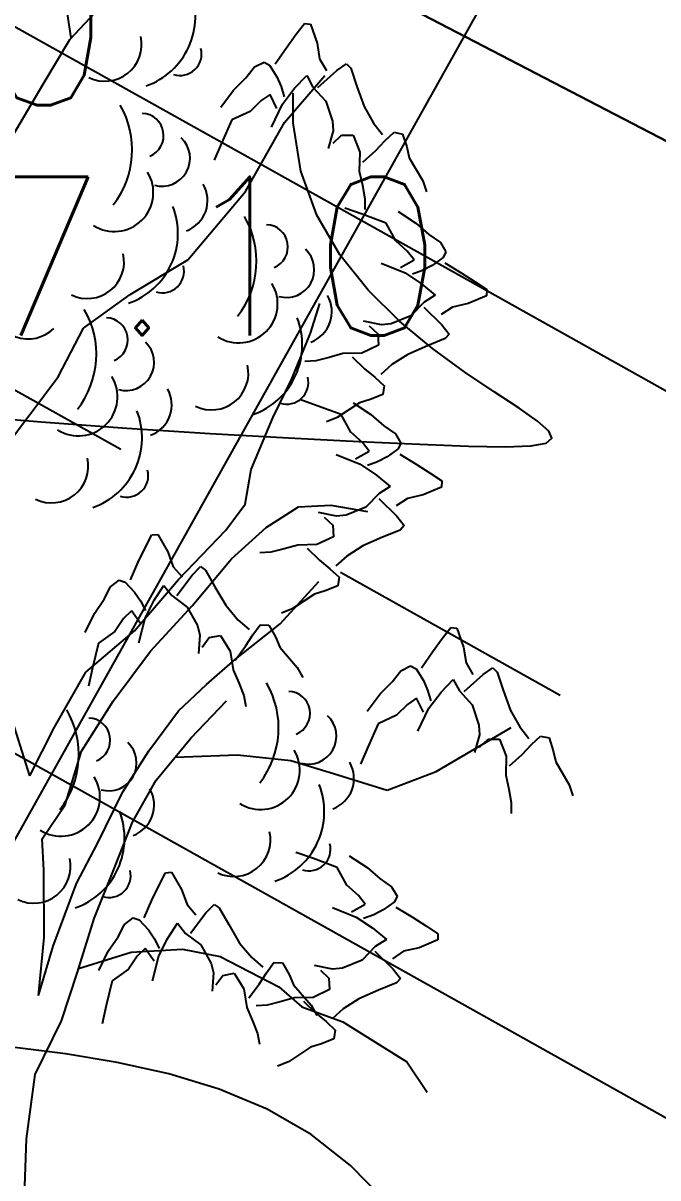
# Model space of a CAD drawing. Header units: millimetres. Extents: x 524954 to 526204, y 9523489 to 9524010.
# Drawn here: x 525272.92 to 525276.93, y 9523722.59 to 9523729.87 of the extents above; entities that cross this region are included whole.
import ezdxf

# ---------------------------------------------------------------- set-up
doc = ezdxf.new("R2010")
doc.units = ezdxf.units.MM
doc.header["$PDMODE"] = 32
doc.header["$PDSIZE"] = 0.5
doc.linetypes.add('ACAD_ISO12W100', pattern=[21, 12, -3, 0, -3, 0, -3])
doc.linetypes.add('AXES2', pattern=[28.575, 19.05, -3.175, 3.175, -3.175])
for name, color, linetype in [('Arbre', 34, 'ACAD_ISO12W100'), ('Bord_Route_Existante', 6, 'Continuous'), ('CN_01_00', 3, 'Continuous'), ('CN_02_00', 4, 'Continuous'), ('Route - Route de la corniche de Brazzaville - Restitution en plan - Axe', 1, 'AXES2'), ('Route - Route de la corniche de Brazzaville - Restitution en plan - GEM_1_2TPC', 7, 'Continuous'), ('Route - Route de la corniche de Brazzaville - Tabulations', 7, 'Continuous'), ('TopoAlt', 3, 'Continuous'), ('TOPOJIS', 7, 'Continuous')]:
    doc.layers.add(name, color=color, linetype=linetype)
doc.layers.add('Bord_Route_Existante_POLY3D', color=6, linetype='Continuous', plot=False)
doc.styles.add('Simplex 1.0', font='Simplex.shx', dxfattribs={"width": 0.99, "height": 1})

# ---------------------------------------------------------------- blocks, each defined once
blk = doc.blocks.new('TCPOINT M')
at = {"color": 0}
blk.add_point((0, 0), dxfattribs=at)
at = {"layer": 'TopoAlt', "style": 'Simplex 1.0', "width": 0.99}
blk.add_attdef('ALT', (0.15, 0.15), '', height=1, dxfattribs=at)
blk = doc.blocks.new('v088')
at = {"linetype": 'Continuous'}
for p, q in [((0.3448, 10.1217), (0.2693, 10.6145)), ((0.3358, 10.1122), (0.6339, 10.4293)), ((0.1676, 9.8288), (0.3358, 10.1122)), ((1.6901, 9.587), (1.945, 9.8846)), ((-0.0246, 9.5014), (0.1676, 9.8288)), ((1.4442, 9.1527), (1.6901, 9.587)), ((1.08, 8.7222), (1.4442, 9.1527)), ((0.7177, 8.5032), (1.08, 8.7222)), ((0.4236, 8.2918), (0.7177, 8.5032)), ((1.8546, 8.2596), (1.9129, 8.4473)), ((0.2621, 7.9837), (0.4236, 8.2918)), ((1.7363, 7.971), (1.8546, 8.2596)), ((-0.0934, 7.5087), (0.2621, 7.9837)), ((1.617, 7.726), (1.7363, 7.971)), ((1.4808, 7.3998), (1.617, 7.726)), ((1.4418, 7.1813), (1.4808, 7.3998)), ((1.3209, 7.0171), (1.4418, 7.1813)), ((1.5755, 7.0348), (1.778, 7.1634)), ((1.778, 7.1634), (1.983, 7.1739)), ((1.983, 7.1739), (2.2139, 7.1352)), ((1.0227, 6.7061), (1.3209, 7.0171)), ((1.3557, 6.8374), (1.5755, 7.0348)), ((1.107, 6.54), (1.3557, 6.8374)), ((0.7433, 6.3831), (1.0227, 6.7061)), ((1.6628, 6.4272), (1.906, 6.6935)), ((0.8455, 6.2546), (1.107, 6.54)), ((1.3814, 6.2037), (1.6628, 6.4272)), ((0.4379, 6.1217), (0.7433, 6.3831)), ((0.6096, 5.9388), (0.8455, 6.2546)), ((1.1982, 6.0444), (1.3814, 6.2037)), ((0.2399, 5.7756), (0.4379, 6.1217)), ((1.0213, 5.879), (1.1982, 6.0444)), ((0.4109, 5.6237), (0.6096, 5.9388)), ((1.0995, 5.7065), (1.3247, 5.9413)), ((0.0846, 5.4676), (-0.0486, 5.8877)), ((0.8338, 5.6263), (1.0213, 5.879)), ((0.0846, 5.4676), (0.2399, 5.7756)), ((2.6462, 5.4963), (3.1193, 5.7735)), ((0.8812, 5.4407), (1.0995, 5.7065)), ((0.3061, 5.2857), (0.4109, 5.6237)), ((0.6713, 5.3679), (0.8338, 5.6263)), ((1.0006, 5.5861), (1.394, 5.6007)), ((1.394, 5.6007), (1.7306, 5.5642)), ((1.7306, 5.5642), (1.9997, 5.4827)), ((1.9997, 5.4827), (2.3377, 5.3779)), ((2.3377, 5.3779), (2.6462, 5.4963)), ((0.7312, 5.1764), (0.8812, 5.4407)), ((0.5102, 5.0412), (0.6713, 5.3679)), ((0.1613, 5.0712), (0.3061, 5.2857)), ((0.6191, 4.888), (0.7312, 5.1764)), ((0.1717, 4.8724), (0.1613, 5.0712)), ((0.3786, 4.7897), (0.5102, 5.0412)), ((0.489, 4.5681), (0.6191, 4.888)), ((0.1743, 4.4496), (0.1717, 4.8724)), ((0.2314, 4.3948), (0.3786, 4.7897)), ((0.3841, 4.2301), (0.489, 4.5681)), ((0.1384, 4.0819), (0.1743, 4.4496)), ((0.1384, 4.0819), (0.2314, 4.3948)), ((0.7235, 4.3553), (1.0465, 4.3745)), ((1.0465, 4.3745), (1.2838, 4.3297)), ((0.3911, 4.2526), (0.7235, 4.3553)), ((1.2838, 4.3297), (1.6547, 4.1385)), ((0.2848, 3.9233), (0.3841, 4.2301)), ((1.6547, 4.1385), (1.8004, 4.0109)), ((1.8004, 4.0109), (2.0573, 3.9168)), ((0.1177, 3.584), (0.2848, 3.9233)), ((2.0573, 3.9168), (2.4606, 3.664)), ((2.4606, 3.664), (2.589, 3.4739)), ((0.064, 3.1786), (0.1177, 3.584)), ((0.0445, 2.6247), (0.064, 3.1786))]:
    blk.add_line(p, q, dxfattribs=at)
at = {"color": 3, "linetype": 'Continuous'}
for p, q in [((1.7617, 10.1424), (1.8156, 10.2117)), ((1.8156, 10.2117), (1.8541, 10.2078)), ((1.8541, 10.2078), (1.8964, 10.0886)), ((1.7002, 10.0578), (1.7617, 10.1424)), ((1.631, 9.9578), (1.7002, 10.0578)), ((1.8964, 10.0886), (1.9118, 9.9886)), ((1.9118, 9.9886), (1.9541, 9.9155)), ((1.4463, 9.8693), (1.5002, 9.9386)), ((1.5002, 9.9386), (1.5617, 9.9693)), ((1.5617, 9.9693), (1.5963, 9.9501)), ((1.5963, 9.9501), (1.6425, 9.877)), ((1.9002, 9.8078), (2.0195, 9.9155)), ((2.0195, 9.9155), (2.081, 9.9578)), ((2.081, 9.9578), (2.1079, 9.9309)), ((2.1079, 9.9309), (2.1464, 9.8155)), ((1.3694, 9.7924), (1.4463, 9.8693)), ((1.6425, 9.877), (1.6694, 9.8155)), ((1.7541, 9.8039), (1.831, 9.8847)), ((1.831, 9.8847), (1.8695, 9.8116)), ((1.2886, 9.6847), (1.3694, 9.7924)), ((1.6002, 9.7655), (1.5425, 9.727)), ((1.6425, 9.677), (1.6002, 9.7655)), ((1.6694, 9.8155), (1.6887, 9.7501)), ((1.6771, 9.7039), (1.7541, 9.8039)), ((1.8695, 9.8116), (1.9502, 9.7232)), ((2.1464, 9.8155), (2.1926, 9.6885)), ((1.5425, 9.727), (1.4733, 9.6578)), ((1.6079, 9.5578), (1.6771, 9.7039)), ((1.9502, 9.7232), (1.9925, 9.5962)), ((2.1926, 9.6885), (2.2503, 9.5847)), ((1.4733, 9.6578), (1.3579, 9.6039)), ((1.3579, 9.6039), (1.2925, 9.4577)), ((1.9925, 9.5962), (1.9964, 9.5347)), ((2.2503, 9.5847), (2.308, 9.5116)), ((1.9964, 9.5347), (1.9656, 9.4231)), ((1.9964, 9.4577), (2.0502, 9.5077)), ((2.0502, 9.5077), (2.1233, 9.5077)), ((2.1233, 9.5077), (2.1656, 9.4)), ((2.2657, 9.4116), (2.3233, 9.4731)), ((2.3233, 9.4731), (2.381, 9.527)), ((2.381, 9.527), (2.4349, 9.5154)), ((2.4349, 9.5154), (2.4618, 9.4347)), ((1.2925, 9.4577), (1.2463, 9.35)), ((2.1656, 9.4), (2.1618, 9.2808)), ((2.1849, 9.3385), (2.2657, 9.4116)), ((2.4618, 9.4347), (2.4772, 9.3654)), ((2.4772, 9.3654), (2.5618, 9.2193)), ((2.1618, 9.2808), (2.181, 9.1923)), ((2.181, 9.1923), (2.1964, 9.1077)), ((2.5618, 9.2193), (2.5849, 9.15)), ((2.1964, 9.1077), (2.1964, 9.0385)), ((2.1801, 9.009), (2.0697, 9.0483)), ((2.3301, 8.953), (2.1801, 9.009)), ((2.4064, 9.0272), (2.519, 8.9533)), ((2.3912, 8.8412), (2.3301, 8.953)), ((2.519, 8.9533), (2.6006, 8.8814)), ((2.4646, 8.7765), (2.3912, 8.8412)), ((2.6006, 8.8814), (2.6731, 8.832)), ((2.6731, 8.832), (2.7077, 8.7725)), ((2.5067, 8.7213), (2.4646, 8.7765)), ((2.7077, 8.7725), (2.6907, 8.7368)), ((2.2998, 8.7005), (2.4501, 8.6406)), ((2.421, 8.6735), (2.5067, 8.7213)), ((2.6207, 8.6861), (2.5609, 8.6554)), ((2.6907, 8.7368), (2.6207, 8.6861)), ((2.7005, 8.7027), (2.8047, 8.6399)), ((2.4501, 8.6406), (2.5548, 8.5702)), ((2.5609, 8.6554), (2.4969, 8.632)), ((2.8047, 8.6399), (2.8931, 8.5838)), ((2.5548, 8.5702), (2.6402, 8.4985)), ((2.8931, 8.5838), (2.9656, 8.5345)), ((2.9656, 8.5345), (2.9641, 8.4958)), ((2.5697, 8.4555), (2.4865, 8.3693)), ((2.6402, 8.4985), (2.5697, 8.4555)), ((2.9641, 8.4958), (2.8478, 8.4461)), ((2.5678, 8.4245), (2.6828, 8.3123)), ((2.749, 8.4244), (2.6787, 8.3776)), ((2.8478, 8.4461), (2.749, 8.4244)), ((2.3013, 8.3113), (2.188, 8.335)), ((2.2245, 8.3065), (2.2778, 8.2559)), ((2.3625, 8.3191), (2.3013, 8.3113)), ((2.4865, 8.3693), (2.3625, 8.3191)), ((2.6828, 8.3123), (2.7289, 8.2536)), ((2.2778, 8.2559), (2.2824, 8.183)), ((2.7289, 8.2536), (2.7037, 8.225)), ((2.2824, 8.183), (2.1776, 8.1339)), ((2.591, 8.1793), (2.4672, 8.1253)), ((2.7037, 8.225), (2.591, 8.1793)), ((1.8878, 8.0848), (1.8187, 8.0804)), ((1.9713, 8.1055), (1.8878, 8.0848)), ((2.0584, 8.1303), (1.9713, 8.1055)), ((2.1776, 8.1339), (2.0584, 8.1303)), ((2.1174, 8.1109), (2.1954, 8.0349)), ((2.4672, 8.1253), (2.3672, 8.0611)), ((2.1954, 8.0349), (2.2605, 7.9811)), ((2.3672, 8.0611), (2.2979, 7.9989)), ((2.2605, 7.9811), (2.3179, 7.927)), ((2.3098, 7.8725), (2.2308, 7.8405)), ((2.3179, 7.927), (2.3098, 7.8725)), ((1.8965, 7.8022), (1.7861, 7.8414)), ((2.0465, 7.7461), (1.8965, 7.8022)), ((2.1627, 7.8208), (2.0222, 7.7271)), ((2.1227, 7.8203), (2.2353, 7.7465)), ((2.2308, 7.8405), (2.1627, 7.8208)), ((2.0222, 7.7271), (1.9545, 7.6997)), ((2.1075, 7.6343), (2.0465, 7.7461)), ((2.2353, 7.7465), (2.3169, 7.6746)), ((2.3169, 7.6746), (2.3894, 7.6252)), ((2.1809, 7.5696), (2.1075, 7.6343)), ((2.3894, 7.6252), (2.424, 7.5657)), ((2.1373, 7.4666), (2.223, 7.5144)), ((2.223, 7.5144), (2.1809, 7.5696)), ((2.407, 7.5299), (2.337, 7.4793)), ((2.424, 7.5657), (2.407, 7.5299)), ((2.0162, 7.4937), (2.1664, 7.4338)), ((2.1664, 7.4338), (2.2711, 7.3633)), ((2.2772, 7.4485), (2.2132, 7.4252)), ((2.337, 7.4793), (2.2772, 7.4485)), ((2.4169, 7.4959), (2.521, 7.4331)), ((2.521, 7.4331), (2.6094, 7.377)), ((2.2711, 7.3633), (2.3565, 7.2916)), ((2.6094, 7.377), (2.6819, 7.3276)), ((2.3565, 7.2916), (2.286, 7.2486)), ((2.6805, 7.289), (2.5641, 7.2392)), ((2.6819, 7.3276), (2.6805, 7.289)), ((2.286, 7.2486), (2.2028, 7.1624)), ((2.2841, 7.2177), (2.3991, 7.1055)), ((2.4653, 7.2176), (2.395, 7.1707)), ((2.5641, 7.2392), (2.4653, 7.2176)), ((2.2028, 7.1624), (2.0788, 7.1122)), ((2.0176, 7.1045), (1.9044, 7.1282)), ((1.9408, 7.0996), (1.9941, 7.049)), ((2.0788, 7.1122), (2.0176, 7.1045)), ((2.3991, 7.1055), (2.4452, 7.0467)), ((1.9941, 7.049), (1.9988, 6.9761)), ((2.4201, 7.0181), (2.3073, 6.9725)), ((2.4452, 7.0467), (2.4201, 7.0181)), ((0.8128, 6.9092), (0.8527, 6.9872)), ((0.8527, 6.9872), (0.8913, 6.9906)), ((0.8913, 6.9906), (0.9551, 6.8814)), ((1.7747, 6.9234), (1.6876, 6.8986)), ((1.8939, 6.9271), (1.7747, 6.9234)), ((1.9988, 6.9761), (1.8939, 6.9271)), ((2.1835, 6.9184), (2.0835, 6.8543)), ((2.3073, 6.9725), (2.1835, 6.9184)), ((0.7681, 6.8145), (0.8128, 6.9092)), ((0.9551, 6.8814), (0.9888, 6.786)), ((1.6041, 6.8779), (1.535, 6.8736)), ((1.6876, 6.8986), (1.6041, 6.8779)), ((1.8337, 6.904), (1.9118, 6.828)), ((2.0835, 6.8543), (2.0142, 6.7921)), ((0.7187, 6.7034), (0.7681, 6.8145)), ((0.9888, 6.786), (1.0441, 6.7221)), ((1.1083, 6.7343), (1.1609, 6.7873)), ((1.1609, 6.7873), (1.1923, 6.7659)), ((1.9118, 6.828), (1.9768, 6.7743)), ((1.9768, 6.7743), (2.0342, 6.7201)), ((0.5938, 6.6601), (0.6485, 6.7018)), ((0.6485, 6.7018), (0.6861, 6.6893)), ((1.0112, 6.6062), (1.1083, 6.7343)), ((1.1923, 6.7659), (1.2517, 6.6597)), ((2.0342, 6.7201), (2.0261, 6.6656)), ((0.5538, 6.582), (0.5938, 6.6601)), ((0.6861, 6.6893), (0.7451, 6.6262)), ((0.8684, 6.5752), (0.9289, 6.6689)), ((0.9289, 6.6689), (0.9803, 6.6043)), ((1.2517, 6.6597), (1.3207, 6.5436)), ((1.9472, 6.6337), (1.879, 6.6139)), ((2.0261, 6.6656), (1.9472, 6.6337)), ((0.4926, 6.4921), (0.5538, 6.582)), ((0.7451, 6.6262), (0.7831, 6.5707)), ((0.7831, 6.5707), (0.8142, 6.5101)), ((0.8114, 6.4626), (0.8684, 6.5752)), ((0.9803, 6.6043), (1.0762, 6.5324)), ((1.879, 6.6139), (1.7385, 6.5203)), ((0.4333, 6.3712), (0.4926, 6.4921)), ((0.7244, 6.5087), (0.6749, 6.4601)), ((0.7824, 6.4297), (0.7244, 6.5087)), ((1.0762, 6.5324), (1.1414, 6.4156)), ((1.3207, 6.5436), (1.3968, 6.4523)), ((1.7385, 6.5203), (1.6708, 6.4929)), ((0.6749, 6.4601), (0.6198, 6.3792)), ((0.7707, 6.306), (0.8114, 6.4626)), ((1.1414, 6.4156), (1.1567, 6.3559)), ((1.3968, 6.4523), (1.4671, 6.3913)), ((1.4894, 6.3564), (1.536, 6.4201)), ((1.536, 6.4201), (1.5911, 6.4188)), ((1.5911, 6.4188), (1.6326, 6.3444)), ((0.6198, 6.3792), (0.5164, 6.3047)), ((1.1567, 6.3559), (1.1472, 6.2405)), ((1.171, 6.2803), (1.2146, 6.3394)), ((1.2146, 6.3394), (1.2864, 6.3531)), ((1.2864, 6.3531), (1.3481, 6.2552)), ((1.4442, 6.2852), (1.4894, 6.3564)), ((1.6326, 6.3444), (1.6606, 6.2793)), ((2.6849, 6.3343), (2.7388, 6.4036)), ((2.7388, 6.4036), (2.7772, 6.3997)), ((2.7772, 6.3997), (2.8196, 6.2805)), ((0.5164, 6.3047), (0.4795, 6.1489)), ((1.3784, 6.1983), (1.4442, 6.2852)), ((1.6606, 6.2793), (1.771, 6.1515)), ((2.6234, 6.2497), (2.6849, 6.3343)), ((2.8196, 6.2805), (2.8349, 6.1805)), ((1.3481, 6.2552), (1.3665, 6.1373)), ((2.5541, 6.1497), (2.6234, 6.2497)), ((0.4795, 6.1489), (0.4542, 6.0345)), ((1.3665, 6.1373), (1.4019, 6.054)), ((1.771, 6.1515), (1.8066, 6.0878)), ((2.3695, 6.0612), (2.4234, 6.1305)), ((2.4234, 6.1305), (2.4849, 6.1612)), ((2.4849, 6.1612), (2.5195, 6.142)), ((2.5195, 6.142), (2.5657, 6.0689)), ((2.8349, 6.1805), (2.8773, 6.1074)), ((2.9427, 6.1074), (3.0042, 6.1497)), ((3.0042, 6.1497), (3.0311, 6.1228)), ((3.0311, 6.1228), (3.0696, 6.0074)), ((1.4019, 6.054), (1.4328, 5.9737)), ((2.2926, 5.9843), (2.3695, 6.0612)), ((2.5657, 6.0689), (2.5926, 6.0074)), ((2.6772, 5.9958), (2.7542, 6.0766)), ((2.7542, 6.0766), (2.7926, 6.0035)), ((2.8234, 5.9997), (2.9427, 6.1074)), ((1.4328, 5.9737), (1.4458, 5.9057)), ((2.2118, 5.8766), (2.2926, 5.9843)), ((2.5926, 6.0074), (2.6118, 5.942)), ((2.6003, 5.8958), (2.6772, 5.9958)), ((2.7926, 6.0035), (2.8734, 5.9151)), ((3.0696, 6.0074), (3.1158, 5.8804)), ((2.4657, 5.9189), (2.3964, 5.8497)), ((2.5234, 5.9574), (2.4657, 5.9189)), ((2.5657, 5.8689), (2.5234, 5.9574)), ((2.8734, 5.9151), (2.9157, 5.7881)), ((2.3964, 5.8497), (2.281, 5.7958)), ((2.5311, 5.7497), (2.6003, 5.8958)), ((3.1158, 5.8804), (3.1734, 5.7766)), ((2.281, 5.7958), (2.2156, 5.6496)), ((2.9157, 5.7881), (2.9196, 5.7266)), ((3.1734, 5.7766), (3.2311, 5.7035)), ((2.9196, 5.7266), (2.8888, 5.615)), ((2.9196, 5.6496), (2.9734, 5.6996)), ((2.9734, 5.6996), (3.0465, 5.6996)), ((3.0465, 5.6996), (3.0888, 5.5919)), ((3.2465, 5.665), (3.3042, 5.7189)), ((3.3042, 5.7189), (3.3581, 5.7073)), ((3.3581, 5.7073), (3.385, 5.6266)), ((2.2156, 5.6496), (2.1695, 5.5419)), ((3.1888, 5.6035), (3.2465, 5.665)), ((3.385, 5.6266), (3.4004, 5.5573)), ((3.0888, 5.5919), (3.085, 5.4727)), ((3.1081, 5.5304), (3.1888, 5.6035)), ((3.4004, 5.5573), (3.485, 5.4112)), ((3.085, 5.4727), (3.1042, 5.3842)), ((3.485, 5.4112), (3.5081, 5.3419)), ((3.1042, 5.3842), (3.1196, 5.2996)), ((3.1196, 5.2996), (3.1196, 5.2304)), ((1.8724, 4.9461), (1.762, 4.9854)), ((2.0987, 4.9642), (2.2113, 4.8904)), ((2.0224, 4.89), (1.8724, 4.9461)), ((2.0834, 4.7783), (2.0224, 4.89)), ((2.2113, 4.8904), (2.2929, 4.8185)), ((0.8993, 4.7791), (0.9393, 4.8572)), ((0.9393, 4.8572), (0.9778, 4.8606)), ((0.9778, 4.8606), (1.0416, 4.7513)), ((2.2929, 4.8185), (2.3654, 4.7691)), ((0.8546, 4.6845), (0.8993, 4.7791)), ((1.0416, 4.7513), (1.0754, 4.656)), ((2.1569, 4.7135), (2.0834, 4.7783)), ((2.3654, 4.7691), (2.4, 4.7096)), ((0.8053, 4.5733), (0.8546, 4.6845)), ((2.1989, 4.6584), (2.1569, 4.7135)), ((2.383, 4.6739), (2.3129, 4.6232)), ((2.4, 4.7096), (2.383, 4.6739)), ((1.0754, 4.656), (1.1306, 4.592)), ((1.0978, 4.4762), (1.1948, 4.6042)), ((1.1948, 4.6042), (1.2474, 4.6573)), ((1.2474, 4.6573), (1.2789, 4.6359)), ((1.2789, 4.6359), (1.3382, 4.5297)), ((1.9921, 4.6376), (2.1424, 4.5777)), ((2.1133, 4.6106), (2.1989, 4.6584)), ((2.2532, 4.5924), (2.1892, 4.5691)), ((2.3129, 4.6232), (2.2532, 4.5924)), ((2.3928, 4.6398), (2.497, 4.577)), ((0.6404, 4.452), (0.6804, 4.53)), ((0.6804, 4.53), (0.7351, 4.5718)), ((0.7351, 4.5718), (0.7727, 4.5593)), ((0.7727, 4.5593), (0.8317, 4.4961)), ((0.9549, 4.4451), (1.0154, 4.5388)), ((1.0154, 4.5388), (1.0668, 4.4742)), ((1.3382, 4.5297), (1.4072, 4.4136)), ((2.1424, 4.5777), (2.247, 4.5072)), ((2.497, 4.577), (2.5853, 4.5209)), ((2.5853, 4.5209), (2.6578, 4.4715)), ((0.5791, 4.362), (0.6404, 4.452)), ((0.8317, 4.4961), (0.8696, 4.4407)), ((0.898, 4.3325), (0.9549, 4.4451)), ((1.0668, 4.4742), (1.1627, 4.4024)), ((2.247, 4.5072), (2.3325, 4.4356)), ((2.6578, 4.4715), (2.6564, 4.4329)), ((0.8109, 4.3786), (0.7614, 4.3301)), ((0.869, 4.2996), (0.8109, 4.3786)), ((0.8696, 4.4407), (0.9007, 4.38)), ((1.1627, 4.4024), (1.228, 4.2856)), ((1.4072, 4.4136), (1.4833, 4.3223)), ((2.262, 4.3926), (2.1788, 4.3064)), ((2.3325, 4.4356), (2.262, 4.3926)), ((2.5401, 4.3831), (2.4412, 4.3615)), ((2.6564, 4.4329), (2.5401, 4.3831)), ((0.5199, 4.2411), (0.5791, 4.362)), ((0.7614, 4.3301), (0.7063, 4.2491)), ((0.8572, 4.176), (0.898, 4.3325)), ((1.4833, 4.3223), (1.5536, 4.2613)), ((2.1788, 4.3064), (2.0548, 4.2561)), ((2.2601, 4.3616), (2.3751, 4.2494)), ((2.4412, 4.3615), (2.371, 4.3146)), ((0.7063, 4.2491), (0.603, 4.1747)), ((1.228, 4.2856), (1.2432, 4.2258)), ((1.2432, 4.2258), (1.2338, 4.1105)), ((1.5307, 4.1551), (1.5759, 4.2264)), ((1.5759, 4.2264), (1.6226, 4.29)), ((1.6226, 4.29), (1.6776, 4.2887)), ((1.6776, 4.2887), (1.7191, 4.2144)), ((1.9936, 4.2484), (1.8803, 4.2721)), ((1.9168, 4.2436), (1.9701, 4.193)), ((2.0548, 4.2561), (1.9936, 4.2484)), ((2.3751, 4.2494), (2.4212, 4.1906)), ((0.603, 4.1747), (0.566, 4.0189)), ((1.2576, 4.1502), (1.3011, 4.2094)), ((1.3011, 4.2094), (1.373, 4.223)), ((1.373, 4.223), (1.4346, 4.1251)), ((1.465, 4.0683), (1.5307, 4.1551)), ((1.7191, 4.2144), (1.7472, 4.1493)), ((1.9701, 4.193), (1.9747, 4.12)), ((2.396, 4.1621), (2.2833, 4.1164)), ((2.4212, 4.1906), (2.396, 4.1621)), ((1.4346, 4.1251), (1.4531, 4.0073)), ((1.7472, 4.1493), (1.8576, 4.0214)), ((1.9747, 4.12), (1.8699, 4.071)), ((2.2833, 4.1164), (2.1595, 4.0623)), ((0.566, 4.0189), (0.5407, 3.9045)), ((1.4531, 4.0073), (1.4885, 3.9239)), ((1.5801, 4.0219), (1.511, 4.0175)), ((1.6636, 4.0426), (1.5801, 4.0219)), ((1.7506, 4.0673), (1.6636, 4.0426)), ((1.8699, 4.071), (1.7506, 4.0673)), ((1.8097, 4.0479), (1.8877, 3.9719)), ((1.8576, 4.0214), (1.8932, 3.9577)), ((2.1595, 4.0623), (2.0595, 3.9982)), ((1.8877, 3.9719), (1.9528, 3.9182)), ((2.0595, 3.9982), (1.9902, 3.936)), ((1.4885, 3.9239), (1.5194, 3.8437)), ((1.9528, 3.9182), (2.0102, 3.864)), ((2.0102, 3.864), (2.002, 3.8096)), ((1.5194, 3.8437), (1.5323, 3.7756)), ((2.002, 3.8096), (1.9231, 3.7776)), ((1.855, 3.7579), (1.7144, 3.6642)), ((1.9231, 3.7776), (1.855, 3.7579)), ((1.7144, 3.6642), (1.6468, 3.6368))]:
    blk.add_line(p, q, dxfattribs=at)
for centre, major_axis, start_param, end_param in [((0.6623, 10.2582), (-0.3298, 0.3298), 2.69514, 4.302022), ((0.5573, 10.0804), (0.1641, 0.1641), 3.478918, 5.717341), ((1.0314, 10.0206), (0.0964, 0.0964), 3.62262, 5.745019), ((0.1648, 9.4153), (0.3995, 0.3995), 4.836335, 6.022049), ((0.7881, 9.5054), (-0.099, 0.099), 2.746913, 5.46049), ((0.9181, 9.3628), (0.1246, 0.1246), 3.651933, 6.315792), ((0.617, 9.1466), (-0.1741, 0.1741), 1.793126, 4.475865), ((1.0008, 9.0963), (-0.1445, 0.1445), 2.713295, 4.448408), ((0.5518, 8.8878), (-0.3298, 0.3298), 2.69514, 4.302022), ((0.9486, 8.7133), (-0.3995, 0.3995), 3.265538, 4.451253), ((1.5719, 8.8034), (0.099, 0.099), 4.31771, 7.031286), ((0.4467, 8.71), (-0.1641, 0.1641), 1.908121, 4.146545), ((1.7019, 8.6608), (0.1246, 0.1246), 3.651933, 6.315792), ((0.9208, 8.6502), (0.0964, 0.0964), 3.62262, 5.745019), ((1.4008, 8.4446), (0.1741, 0.1741), 3.363922, 6.046661), ((1.7845, 8.3943), (-0.1445, 0.1445), 2.713295, 4.448408), ((0.0741, 8.4554), (0.1641, 0.1641), 2.463212, 4.701636), ((-0.0612, 8.1267), (-0.3995, 0.3995), 3.265538, 4.451253), ((0.5622, 8.2168), (0.099, 0.099), 4.31771, 7.031286), ((1.3355, 8.1858), (-0.3298, 0.3298), 2.69514, 4.302022), ((0.6922, 8.0742), (-0.1246, 0.1246), 2.081137, 4.744996), ((1.2305, 8.008), (0.1641, 0.1641), 3.478918, 5.717341), ((0.391, 7.858), (0.1741, 0.1741), 3.363922, 6.046661), ((1.7045, 7.9482), (-0.0964, 0.0964), 2.051824, 4.174223), ((0.7748, 7.8077), (-0.1445, 0.1445), 2.713295, 4.448408), ((0.3258, 7.5992), (0.3298, 0.3298), 4.265936, 5.872819), ((0.2207, 7.4214), (0.1641, 0.1641), 3.478918, 5.717341), ((0.6948, 7.3616), (-0.0964, 0.0964), 2.051824, 4.174223), ((1.088, 5.7707), (-0.3995, 0.3995), 3.265538, 4.451253), ((1.7113, 5.8608), (0.099, 0.099), 4.31771, 7.031286), ((-0.1718, 5.6024), (0.3995, 0.3995), 4.836335, 6.022049), ((0.4516, 5.6925), (0.099, 0.099), 4.31771, 7.031286), ((1.8413, 5.7182), (-0.1246, 0.1246), 2.081137, 4.744996), ((0.5816, 5.5499), (0.1246, 0.1246), 3.651933, 6.315792), ((1.5402, 5.502), (0.1741, 0.1741), 3.363922, 6.046661), ((1.924, 5.4517), (-0.1445, 0.1445), 2.713295, 4.448408), ((0.2804, 5.3337), (0.1741, 0.1741), 3.363922, 6.046661), ((1.4749, 5.2432), (0.3298, 0.3298), 4.265936, 5.872819), ((0.6642, 5.2834), (-0.1445, 0.1445), 2.713295, 4.448408), ((0.2152, 5.0749), (-0.3298, 0.3298), 2.69514, 4.302022), ((1.3699, 5.0654), (-0.1641, 0.1641), 1.908121, 4.146545), ((1.844, 5.0056), (-0.0964, 0.0964), 2.051824, 4.174223), ((0.1101, 4.8971), (-0.1641, 0.1641), 1.908121, 4.146545), ((0.5842, 4.8373), (0.0964, 0.0964), 3.62262, 5.745019)]:
    blk.add_ellipse(centre, major_axis=major_axis, ratio=1, start_param=start_param, end_param=end_param, dxfattribs=at)

msp = doc.modelspace()

# ---------------------------------------------------------------- linework, layer by layer
at = {"layer": 'Bord_Route_Existante', "flags": 128}
msp.add_lwpolyline([(525286.2828, 9523724.5919), (525277.7401, 9523728.7296), (525253.6666, 9523741.2498), (525253.0958, 9523741.4922), (525244.5259, 9523744.6752), (525233.7102, 9523750.6173), (525223.3659, 9523755.3372), (525215.2301, 9523758.6732), (525209.6057, 9523761.5764), (525201.5822, 9523763.9746), (525193.8085, 9523765.6302), (525185.1864, 9523766.7611), (525176.444, 9523767.3154)], dxfattribs=at)
at = {"layer": 'Bord_Route_Existante_POLY3D'}
msp.add_polyline3d([(525125.1669, 9523764.2114, 281.6), (525144.5065, 9523765.6174, 280.96), (525155.9341, 9523766.6605, 280.57), (525166.0628, 9523767.401, 280.21), (525176.444, 9523767.3154, 279.84), (525180.8001, 9523767.0437, 279.62), (525185.1864, 9523766.7611, 279.51), (525193.8085, 9523765.6302, 279.25), (525201.5822, 9523763.9746, 278.97), (525205.2336, 9523762.8246, 278.77), (525209.6057, 9523761.5764, 278.65), (525215.2301, 9523758.6732, 278.32), (525223.3659, 9523755.3372, 278), (525233.7102, 9523750.6173, 277.72), (525244.5259, 9523744.6752, 277.44), (525253.0958, 9523741.4922, 277.25), (525253.6666, 9523741.2498, 277.24), (525277.7401, 9523728.7296, 276.85), (525286.2828, 9523724.5919, 276.77)], dxfattribs=at)
at = {"layer": 'CN_01_00', "elevation": 277, "flags": 128}
msp.add_lwpolyline([(525272.4984, 9523727.3991), (525273.0381, 9523727.3551), (525273.5785, 9523727.3163), (525274.1035, 9523727.2826), (525274.5971, 9523727.2543), (525275.0432, 9523727.2314), (525275.4258, 9523727.214), (525275.7323, 9523727.2026), (525275.964, 9523727.1987), (525276.1257, 9523727.2043), (525276.2222, 9523727.2213), (525276.2582, 9523727.2516), (525276.2385, 9523727.2972), (525276.1679, 9523727.3599), (525276.0511, 9523727.4418), (525275.8943, 9523727.5445), (525275.7085, 9523727.6692), (525275.506, 9523727.817), (525275.2991, 9523727.9888), (525275.1003, 9523728.1856), (525274.9218, 9523728.4085), (525274.7759, 9523728.6585), (525274.6751, 9523728.9365), (525274.6277, 9523729.2417), (525274.6264, 9523729.4275)], dxfattribs=at)
at = {"layer": 'CN_02_00', "elevation": 276, "flags": 128}
msp.add_lwpolyline([(525275.2085, 9523722.4413), (525274.9879, 9523722.6663), (525274.7401, 9523722.862), (525274.4624, 9523723.0211), (525274.1604, 9523723.1464), (525273.8423, 9523723.243), (525273.5162, 9523723.3158), (525273.1902, 9523723.3702), (525272.8722, 9523723.411)], dxfattribs=at)
at = {"layer": 'Route - Route de la corniche de Brazzaville - Restitution en plan - Axe', "ltscale": 0.5, "flags": 128}
msp.add_lwpolyline([(525226.6355, 9523750.3874), (525229.419, 9523749.2545), (525234.0472, 9523747.3624), (525238.6438, 9523745.3951), (525243.2002, 9523743.3363), (525247.7144, 9523741.1867), (525252.1848, 9523738.9473), (525256.6095, 9523736.6189), (525265.3514, 9523731.7634), (525274.0785, 9523726.8809), (525282.8055, 9523721.9984), (525286.0955, 9523720.1579), (525291.5326, 9523717.116), (525300.2597, 9523712.2335), (525308.9867, 9523707.3511), (525317.7138, 9523702.4686), (525326.4408, 9523697.5861), (525335.1679, 9523692.7037), (525343.8949, 9523687.8212), (525352.622, 9523682.9387), (525354.664, 9523681.7963), (525361.3491, 9523678.0563), (525363.3429, 9523676.9408), (525370.0764, 9523673.1744), (525374.4696, 9523670.7871), (525378.9097, 9523668.4882), (525383.3948, 9523666.2785), (525387.9233, 9523664.159), (525392.4932, 9523662.1304), (525397.1027, 9523660.1936), (525401.6099, 9523658.4035), (525406.4335, 9523656.5986), (525411.1509, 9523654.9417), (525415.9005, 9523653.3795), (525418.081, 9523652.6974), (525421.7765, 9523651.5909), (525425.4886, 9523650.5416), (525430.3234, 9523649.267), (525435.1826, 9523648.0894), (525440.0644, 9523647.0092), (525444.9669, 9523646.0268), (525454.7989, 9523644.2016), (525464.6314, 9523642.3788), (525474.4639, 9523640.556), (525484.2963, 9523638.7332), (525494.1288, 9523636.9105), (525503.9613, 9523635.0877), (525513.7937, 9523633.2649), (525523.6262, 9523631.4421), (525533.4587, 9523629.6194), (525543.2912, 9523627.7966), (525553.1236, 9523625.9738), (525557.2238, 9523625.2137), (525562.9561, 9523624.151), (525572.7886, 9523622.3283), (525582.6223, 9523620.5122), (525587.5482, 9523619.6552), (525592.4834, 9523618.8529), (525597.4273, 9523618.1056), (525602.3791, 9523617.4132), (525607.3383, 9523616.7759), (525612.3042, 9523616.1938), (525617.2763, 9523615.6668), (525622.254, 9523615.1952), (525627.2366, 9523614.7788), (525632.2236, 9523614.4179), (525637.2142, 9523614.1124), (525642.2079, 9523613.8623), (525647.2041, 9523613.6678), (525652.2021, 9523613.5287), (525657.2014, 9523613.4452), (525662.2013, 9523613.4173), (525667.2012, 9523613.4449), (525672.2005, 9523613.5281), (525677.1985, 9523613.6668), (525682.1947, 9523613.8611), (525687.1885, 9523614.1108), (525692.1791, 9523614.416), (525697.1661, 9523614.7767), (525702.1487, 9523615.1927), (525707.1264, 9523615.6641), (525712.0986, 9523616.1907), (525717.0646, 9523616.7726), (525722.0238, 9523617.4096), (525726.9757, 9523618.1016), (525731.9195, 9523618.8486), (525736.8548, 9523619.6506), (525741.7808, 9523620.5073), (525746.697, 9523621.4187), (525751.6028, 9523622.3846), (525756.4975, 9523623.405), (525761.3806, 9523624.4797), (525766.2515, 9523625.6086), (525771.1095, 9523626.7916), (525775.9541, 9523628.0285), (525780.7846, 9523629.3191), (525785.6005, 9523630.6633), (525790.4012, 9523632.0609), (525795.186, 9523633.5118), (525799.9544, 9523635.0158), (525804.7059, 9523636.5726), (525809.4397, 9523638.1822), (525814.1553, 9523639.8442), (525818.8522, 9523641.5585), (525823.5298, 9523643.325), (525828.1874, 9523645.1432), (525832.8246, 9523647.0132), (525837.4407, 9523648.9345), (525842.0351, 9523650.907), (525846.6074, 9523652.9304), (525851.1569, 9523655.0045), (525855.683, 9523657.129), (525860.1853, 9523659.3037), (525864.6631, 9523661.5283), (525869.116, 9523663.8024), (525873.5433, 9523666.126), (525877.9445, 9523668.4985), (525882.3191, 9523670.9198), (525886.6665, 9523673.3896), (525890.9862, 9523675.9076), (525895.2776, 9523678.4733), (525899.5403, 9523681.0866), (525903.7737, 9523683.7471), (525907.9773, 9523686.4545), (525912.1505, 9523689.2084), (525916.2928, 9523692.0085), (525920.4038, 9523694.8544), (525924.483, 9523697.7459), (525928.5297, 9523700.6825), (525932.5436, 9523703.6639), (525936.5241, 9523706.6897), (525940.4707, 9523709.7595), (525944.383, 9523712.873), (525948.2604, 9523716.0298), (525952.1025, 9523719.2294), (525955.9089, 9523722.4716), (525959.6789, 9523725.7558), (525963.4123, 9523729.0817), (525967.1085, 9523732.4489), (525970.767, 9523735.857), (525974.3874, 9523739.3055), (525977.9693, 9523742.794), (525981.5123, 9523746.3221), (525985.0158, 9523749.8894), (525988.4794, 9523753.4953), (525991.9028, 9523757.1395), (525995.2854, 9523760.8216), (525998.627, 9523764.5409), (526001.927, 9523768.2972), (526005.1851, 9523772.0899), (526008.4008, 9523775.9186), (526011.5738, 9523779.7828), (526014.7037, 9523783.682), (526017.79, 9523787.6157), (526020.8325, 9523791.5835), (526023.8306, 9523795.5848), (526026.7842, 9523799.6192), (526029.6927, 9523803.6862), (526032.5559, 9523807.7852), (526035.3733, 9523811.9158), (526038.1447, 9523816.0775), (526040.8696, 9523820.2696), (526043.5478, 9523824.4918), (526046.1816, 9523828.7419), (526051.4284, 9523837.2549), (526056.6751, 9523845.768), (526059.2985, 9523850.0245), (526061.9218, 9523854.281), (526064.0549, 9523857.742)], dxfattribs=at)
at = {"layer": 'Route - Route de la corniche de Brazzaville - Restitution en plan - GEM_1_2TPC', "flags": 128}
for points in [[(525227.3217, 9523752.2674), (525230.173, 9523751.1069), (525234.8157, 9523749.2089), (525239.4491, 9523747.2258), (525244.0419, 9523745.1505), (525248.5923, 9523742.9838), (525253.0984, 9523740.7264), (525257.5585, 9523738.3795), (525266.3279, 9523733.5088), (525275.055, 9523728.6263), (525283.782, 9523723.7439), (525287.072, 9523721.9033), (525292.5091, 9523718.8614), (525301.2361, 9523713.9789), (525309.9632, 9523709.0965), (525318.6903, 9523704.214), (525327.4173, 9523699.3315), (525336.1444, 9523694.4491), (525344.8714, 9523689.5666), (525353.5985, 9523684.6842)], [(525225.8128, 9523748.563), (525228.6651, 9523747.4021), (525233.2787, 9523745.516), (525237.8385, 9523743.5644), (525242.3584, 9523741.522), (525246.8366, 9523739.3897), (525251.2712, 9523737.1682), (525255.6605, 9523734.8584), (525264.3749, 9523730.018), (525273.102, 9523725.1355), (525281.829, 9523720.253), (525285.119, 9523718.4124), (525290.5561, 9523715.3706), (525299.2832, 9523710.4881), (525308.0102, 9523705.6056), (525316.7373, 9523700.7232), (525325.4643, 9523695.8407), (525334.1914, 9523690.9583), (525342.9185, 9523686.0758), (525351.6455, 9523681.1933)]]:
    msp.add_lwpolyline(points, dxfattribs=at)
at = {"layer": 'Route - Route de la corniche de Brazzaville - Tabulations'}
msp.add_line((525278.9609, 9523735.608), (525249.6662, 9523683.2456), dxfattribs=at)

# ---------------------------------------------------------------- block references
at = {"layer": 'Arbre'}
msp.add_blockref('v088', (525272.882, 9523719.6551), dxfattribs=at)
at = {"layer": 'TOPOJIS'}
ref = msp.add_blockref('TCPOINT M', (525268.762, 9523729.3014, 277.1), dxfattribs=at)
ref.add_attrib('ALT', '277.10', (525268.812, 9523729.3514, 277.1), dxfattribs={"layer": 'TopoAlt', "height": 1, "style": 'Simplex 1.0', "width": 0.99})
ref = msp.add_blockref('TCPOINT M', (525270.8662, 9523727.8506, 277.1), dxfattribs=at)
ref.add_attrib('ALT', '277.10', (525270.9162, 9523727.9006, 277.1), dxfattribs={"layer": 'TopoAlt', "height": 1, "style": 'Simplex 1.0', "width": 0.99})

doc.saveas('drawing.dxf')
